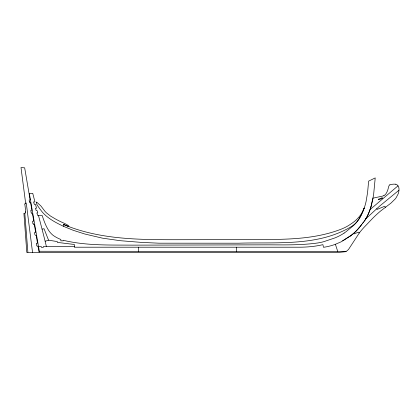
<?xml version="1.0" encoding="UTF-8"?>
<svg xmlns="http://www.w3.org/2000/svg" width="420" height="420" viewBox="0 0 420 420"><rect width="100%" height="100%" fill="white"/><g stroke="black" fill="none" stroke-linecap="round" stroke-linejoin="round"><path stroke-width="0.63" d="M363.137 210.756L360.948 215.607A37.06 37.06 0 0 1 360.533 216.395L359.026 218.941A33.422 33.422 0 0 1 358.538 219.681L358.47 219.781A22.439 22.439 0 0 1 357.037 221.66A23.625 23.625 0 0 1 355.409 223.382L354.711 224.018A28.046 28.046 0 0 1 353.246 225.225L352.868 225.509A40.698 40.698 0 0 1 351.325 226.606C317.625 246.761 275.971 241.952 238.492 243.206L158.939 243.191L141.435 242.398L120.194 240.691L102.386 238.145L84.877 234.024L73.148 230.276L63.378 226.265L63.42 224.38L65.153 225.146M25.704 211.286L25.546 212.258M395.33 184.175A3.649 3.649 0 0 1 397.987 185.819L398.543 186.842A4.809 4.809 0 0 1 398.927 188.108L398.995 188.906A10.39 10.39 0 0 1 398.974 189.934L398.822 191.326A14.222 14.222 0 0 1 398.465 192.99L398.375 193.3A7.975 7.975 0 0 1 398.186 193.83L396.37 197.337A16.821 16.821 0 0 1 395.304 198.859L390.925 203.138L380.546 211.055A117.39 117.39 0 0 0 371.915 219.093L363.82 227.593A80.341 80.341 0 0 0 359.389 232.838L348.605 249.317A5.995 5.995 0 0 1 348.301 249.664L346.673 251.092A4.247 4.247 0 0 1 346.117 251.438L346.038 251.475A4.447 4.447 0 0 1 345.408 251.716L338.483 252.457L39.538 252.457L29.316 193.342L32.75 193.342L34.944 201.931L33.574 201.936L34.33 204.419L35.527 204.419L36.519 208.215L35.459 208.215L36.204 210.683L37.186 210.683L37.779 212.966L36.887 212.966L37.643 215.471L42.173 215.471A95.314 95.314 0 0 0 44.924 223.083A47.46 47.46 0 0 0 47.743 228.921A21.635 21.635 0 0 0 53.156 235.384A35.133 35.133 0 0 0 60.842 239.463L60.842 240.812L63.152 240.812L63.152 240.251C85.685 245.732 109.1 244.96 132.116 245.138L268.023 244.844C284.582 244.881 301.224 245.27 317.667 242.981A65.982 65.982 0 0 0 319.531 242.65A62.438 62.438 0 0 0 323.683 241.7L334.897 237.93A65.273 65.273 0 0 0 335.774 237.568A49.591 49.591 0 0 0 344.111 233.095M370.939 207.008L373.585 194.996L375.218 177.902L368.634 181.136L367.594 192.454L366.114 201.322A53.771 53.771 0 0 1 364.014 208.598L363.825 209.034M25.541 212.268L25.1 213.145M369.779 210.404L370.398 208.666A66.355 66.355 0 0 0 370.981 206.866L373.081 198.125L382.809 196.051A9.193 9.193 0 0 0 383.896 195.573M363.689 209.381L363.248 210.478M364.303 221.046L364.576 220.663A42.478 42.478 0 0 0 365.363 219.482L366.298 217.959M364.555 220.684L364.024 221.434M364.009 221.456L363.468 222.196M362.901 222.957L363.447 222.222M363.163 222.6L362.612 223.335M362.596 223.356L361.751 224.464M361.174 225.215L361.736 224.485M361.447 224.863L359.993 226.695M360.864 225.608L359.09 227.787A48.883 48.883 0 0 1 353.577 233.447M359.672 227.084L359.069 227.813M25.048 213.208L24.707 213.25M365.752 218.862L379.507 206.209L398.947 190.255M370.083 209.564L398.003 185.84M24.811 203.994L26.255 202.949L32.545 252.457L39.086 252.457L38.052 246.388A2.993 2.993 0 0 1 37.632 246.32L37.023 245.926M350.044 236.135L340.925 241.925L335.396 244.277A54.348 54.348 0 0 1 323.474 247.301L322.906 244.661A91.392 91.392 0 0 1 310.349 246.692A125.701 125.701 0 0 1 297.628 247.207L74.314 247.207L74.419 244.487L57.309 242.393L57.356 241.589L48.562 240.182L45.134 241.253L46.379 246.503M342.636 240.912L350.185 236.035A48.741 48.741 0 0 0 353.556 233.425L353.923 233.945L358.423 232.176L359.294 232.964M389.849 184.863L390.805 184.569A14.369 14.369 0 0 1 392.201 184.301A16.973 16.973 0 0 1 393.598 184.159L395.33 184.18M38.462 215.471L42.058 229.1L44.042 228.748L48.562 240.182M38.514 246.53L41.265 246.519L41.465 247.412L43.365 247.375L43.386 246.514L74.345 246.404M346.075 251.459L39.333 251.265M32.529 252.42L26.812 252.457L23.903 213.26M67.751 226.202L68.854 226.622L68.675 225.671L64.701 223.482A97.802 97.802 0 0 1 55.561 219.035L50.468 216.032L46.462 212.861A24.245 24.245 0 0 1 44.94 211.286L40.882 205.958L37.149 202.545A8.122 8.122 0 0 0 36.277 202.052L36.897 204.582A79.144 79.144 0 0 0 42.677 212.515C48.279 218.741 55.913 222.695 63.378 226.265M67.389 226.06L63.42 224.38M65.588 225.33C101.031 239.668 139.949 239.747 177.571 239.72L244.34 239.642C276.397 239.227 309.755 241.07 340.331 229.499A64.008 64.008 0 0 0 341.213 229.152A54.044 54.044 0 0 0 343.822 228.039A48.463 48.463 0 0 0 345.529 227.215A42.331 42.331 0 0 0 347.198 226.317A38.708 38.708 0 0 0 348.421 225.598L348.826 225.346A61.451 61.451 0 0 0 350.018 224.579L351.199 223.787A56.858 56.858 0 0 0 352.37 222.978L353.136 222.422A37.228 37.228 0 0 0 354.627 221.256A33.779 33.779 0 0 0 355.352 220.647A35.69 35.69 0 0 0 356.401 219.691A33.574 33.574 0 0 0 358.386 217.66A32.219 32.219 0 0 0 359.898 215.838A30.796 30.796 0 0 0 361.001 214.3L361.263 213.901A30.051 30.051 0 0 0 362.003 212.693A28.198 28.198 0 0 0 362.465 211.864A30.361 30.361 0 0 0 363.111 210.599A28.266 28.266 0 0 0 363.505 209.738A30.319 30.319 0 0 0 364.208 207.979L362.581 212.105A54.679 54.679 0 0 1 361.41 214.694A41.716 41.716 0 0 1 359.357 218.426A36.692 36.692 0 0 1 356.9 221.907A36.388 36.388 0 0 1 353.703 225.398L346.033 231.719A64.696 64.696 0 0 1 344.878 232.543A54.747 54.747 0 0 1 344.101 233.079M385.665 207.165L384.363 206.404L377.265 209.359L376.604 208.782M33.332 224.07L33.264 223.991A2.131 2.131 0 0 1 32.98 223.409M29.81 202.335L29.647 202.104A2.929 2.929 0 0 1 29.342 201.306M32.97 223.414L32.823 222.905A8.216 8.216 0 0 1 32.687 222.227L32.566 221.277L33.747 221.125L32.539 214.022M335.396 244.277L337.743 251.48M42.058 229.1L45.134 241.253M30.618 202.766L31.889 210.21L30.818 210.341L30.986 211.685A6.379 6.379 0 0 0 31.07 212.09M25.657 203.38L21 167.543L24.67 167.837L30.125 199.841L29.174 199.967L29.253 200.828A4.951 4.951 0 0 0 29.342 201.306M24.806 204.005L25.704 211.276M24.822 213.491L27.888 252.31M236.465 247.207L236.465 251.475M138.632 247.207L138.632 251.37M359.084 227.824A48.783 48.783 0 0 1 350.086 236.192M370.834 206.976A51.613 51.613 0 0 1 364.697 220.773M37.013 245.931A2.321 2.321 0 0 1 36.677 245.086L36.367 243.29L37.501 243.154L36.199 235.531A2.011 2.011 0 0 1 35.285 235.137L35.023 234.817A2.257 2.257 0 0 1 34.823 234.355A4.368 4.368 0 0 1 34.629 233.478L34.55 232.486L35.658 232.328L34.346 224.632A1.911 1.911 0 0 1 33.317 224.086M32.508 214.079A2.74 2.74 0 0 1 31.091 212.09M30.623 202.739A1.732 1.732 0 0 1 29.789 202.356M369.747 210.394A50.442 50.442 0 0 1 366.329 217.975M389.844 184.847A1.412 1.412 0 0 0 389.198 185.435A3.082 3.082 0 0 0 389.12 185.577A5.155 5.155 0 0 0 388.747 186.422L388.059 189.021A15.598 15.598 0 0 1 387.749 190.045L387.623 190.391A18.674 18.674 0 0 1 386.915 192.071L386.09 193.552A6.027 6.027 0 0 1 383.911 195.61M378.305 199.327L378.782 199.689L382.415 198.403L382.61 197.946L382.153 197.71L378.305 199.3"/></g></svg>
